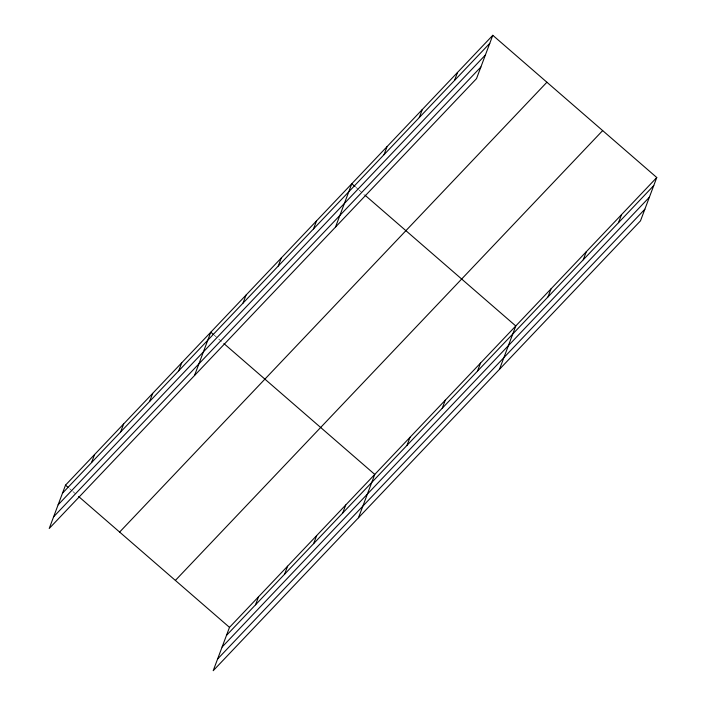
<?xml version="1.0" encoding="UTF-8"?>
<svg xmlns="http://www.w3.org/2000/svg" width="706" height="706" viewBox="0 0 706 706"><rect width="100%" height="100%" fill="white"/><g stroke="black" fill="none" stroke-linecap="round" stroke-linejoin="round"><path stroke-width="0.53" stroke-dasharray="3.53 2.65" d="M355.895 187.302L358.357 189.437M359.169 190.143L364.093 194.415M214.068 335.032L223.087 342.86M69.612 488.693L72.074 490.82M72.894 491.535L76.177 494.377"/><path stroke-width="1.06" d="M492.797 35.3L65.517 485.137L49.226 528.476L476.506 78.64L492.797 35.3L656.774 177.524L640.483 220.863L213.203 670.7L229.494 627.36L656.774 177.524M91.542 462.598L94.569 454.549M120.602 432.01L123.629 423.953M149.654 401.414L152.681 393.366M178.706 370.826L181.733 362.778M194.503 375.539L210.794 332.191L213.247 334.326M243.014 303.13L246.041 295.082M278.27 266.021L281.288 257.972M313.517 228.903L316.544 220.854M335.5 227.085L351.791 183.745L355.074 186.587M384.02 154.685L387.047 146.636M419.267 117.575L422.294 109.527M255.528 604.821L258.555 596.764M454.523 80.458L457.541 72.409M284.58 574.225L287.607 566.177M313.632 543.638L316.659 535.589M342.692 513.05L345.719 505.002M358.48 517.754L374.771 474.414L223.908 343.566M407 445.354L410.018 437.305M442.247 408.236L445.274 400.187M477.494 371.127L480.521 363.078M499.486 369.309L515.777 325.969L364.914 195.121M547.997 296.908L551.024 288.86M583.253 259.79L586.271 251.742M618.5 222.681L621.527 214.633M62.49 493.185L489.77 43.348M58.113 504.834L485.393 54.997M53.603 516.827L480.883 66.999M119.632 532.068L546.912 82.231M175.379 580.42L602.659 130.592M226.467 635.409L653.747 185.572M222.09 647.049L649.37 197.221M217.58 659.051L644.86 209.214M65.517 485.137L67.979 487.264M78.631 496.512L229.494 627.36"/></g></svg>
